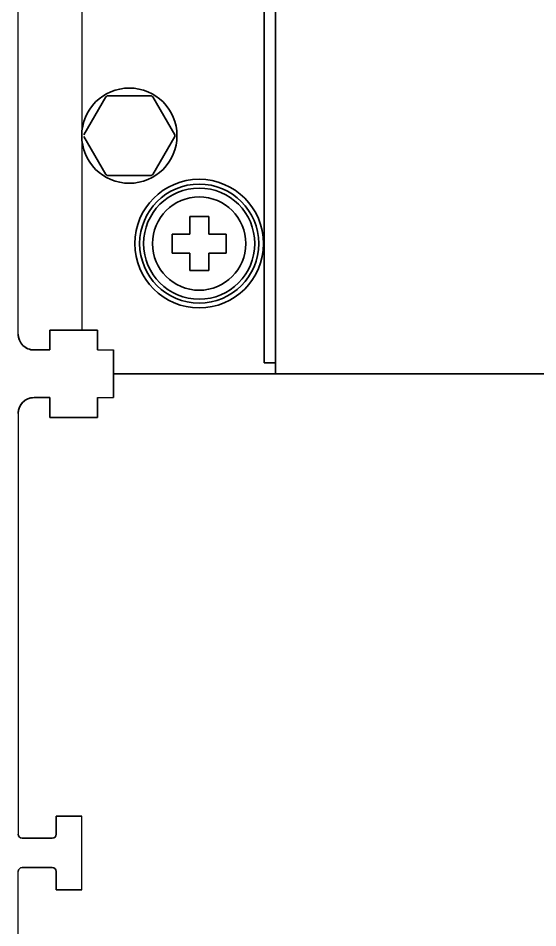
# Model space of a CAD drawing. Header units: millimetres. Extents: x 0 to 840, y -1485 to 297.
# Drawn here: x 85.78 to 89.05, y -710.88 to -705.15 of the extents above; entities that cross this region are included whole.
import ezdxf

# ---------------------------------------------------------------- set-up
doc = ezdxf.new("R2010")
doc.units = ezdxf.units.MM

# ---------------------------------------------------------------- blocks, each defined once
blk = doc.blocks.new('XT2_3P ABB')
for p, q in [((-4.25, 13), (-1.5992, 13)), ((4.225, 12.6), (-4.225, 12.6)), ((-4.35, 12.5), (-4.35, 12.4)), ((-4.5, 12.4), (-4.5, 0.6))]:
    blk.add_line(p, q)
at = {"lineweight": 35, "ltscale": 0.025}
for p, q in [((-4.35, 12.8), (-4.35, 12.9)), ((-4.35, 12.8), (-4.25, 12.8)), ((-4.5, 12.4), (-4.4, 12.4)), ((-4.43, 11.45), (-4.33, 11.45)), ((-4.5, 11.38), (-4.4, 11.38))]:
    blk.add_line(p, q, dxfattribs=at)
at = {"lineweight": 35, "ltscale": 0.03125}
for p, q in [((-4.225, 12.8), (-4.35, 12.8)), ((-4.35, 12.5), (-4.225, 12.5))]:
    blk.add_line(p, q, dxfattribs=at)
at = {"lineweight": 35, "ltscale": 0.00625}
blk.add_line((-4.225, 12.8), (-4.25, 12.8), dxfattribs=at)
at = {"lineweight": 35, "ltscale": 0.075}
blk.add_line((-4.225, 12.5), (-4.225, 12.8), dxfattribs=at)
at = {"lineweight": 35, "ltscale": 0.069455}
for p, q in [((-3.2453, 12.4471), (-3.0047, 12.586)), ((-2.9953, 12.586), (-2.7547, 12.4471)), ((-3.25, 12.1611), (-3.25, 12.4389)), ((-2.75, 12.4389), (-2.75, 12.1611)), ((-3.0047, 12.014), (-3.2453, 12.1529)), ((-2.7547, 12.1529), (-2.9953, 12.014))]:
    blk.add_line(p, q, dxfattribs=at)
at = {"lineweight": 35, "ltscale": 0.0125}
for p, q in [((-4.4, 12.4), (-4.35, 12.4)), ((-4.25, 11.38), (-4.2, 11.38))]:
    blk.add_line(p, q, dxfattribs=at)
at = {"lineweight": 35, "ltscale": 0.03}
for p, q in [((-3.74, 12.03), (-3.62, 12.03)), ((-3.85, 11.8), (-3.85, 11.92)), ((-3.51, 11.92), (-3.51, 11.8)), ((-3.62, 11.69), (-3.74, 11.69))]:
    blk.add_line(p, q, dxfattribs=at)
at = {"lineweight": 35, "ltscale": 0.015043}
for p, q in [((-3.74, 11.9698), (-3.74, 12.03)), ((-3.62, 11.69), (-3.62, 11.7502))]:
    blk.add_line(p, q, dxfattribs=at)
at = {"lineweight": 35, "ltscale": 0.0275}
for p, q in [((-3.62, 12.03), (-3.62, 11.92)), ((-3.85, 11.92), (-3.74, 11.92)), ((-3.62, 11.92), (-3.51, 11.92)), ((-3.74, 11.8), (-3.85, 11.8)), ((-3.74, 11.69), (-3.74, 11.8)), ((-3.62, 11.8), (-3.51, 11.8))]:
    blk.add_line(p, q, dxfattribs=at)
at = {"lineweight": 35, "ltscale": 0.012457}
for p, q in [((-3.74, 11.9698), (-3.74, 11.92)), ((-3.62, 11.7502), (-3.62, 11.8))]:
    blk.add_line(p, q, dxfattribs=at)
at = {"lineweight": 35, "ltscale": 0.0175}
blk.add_line((-4.43, 11.38), (-4.43, 11.45), dxfattribs=at)
at = {"lineweight": 35}
for p, q in [((4.33, 11.45), (-4.33, 11.45)), ((3.95, 11.38), (-3.95, 11.38))]:
    blk.add_line(p, q, dxfattribs=at)
at = {"lineweight": 35, "ltscale": 0.0375}
blk.add_line((-4.25, 11.38), (-4.4, 11.38), dxfattribs=at)
at = {"lineweight": 35, "ltscale": 0.000452}
blk.add_line((-4.1982, 11.38), (-4.2, 11.38), dxfattribs=at)
at = {"lineweight": 35, "ltscale": 0.062048}
blk.add_line((-3.95, 11.38), (-4.1982, 11.38), dxfattribs=at)
at = {"lineweight": 35}
for centre, radius in [((-3, 12.3), 0.3), ((-3.68, 11.86), 0.405), ((-3.68, 11.86), 0.375), ((-3.68, 11.86), 0.35), ((-3.68, 11.86), 0.2939)]:
    blk.add_circle(centre, radius, dxfattribs=at)
for centre, radius, start, end in [((-4.25, 12.9), 0.1, 90, 180), ((-4.25, 12.9), 0.1, 90, 180.00001), ((-3, 12.3), 0.286, 149.05831, 150.94169), ((-3, 12.3), 0.286, 29.05831, 30.94169), ((-3, 12.3), 0.286, 209.05831, 210.94169), ((-3, 12.3), 0.286, 329.05831, 330.94169), ((-3, 12.3), 0.286, 269.05831, 270.94169)]:
    blk.add_arc(centre, radius, start, end, dxfattribs=at)
blk = doc.blocks.new('XT2_3INT ABB')
at = {"layer": 'Defpoints', "color": 3}
for p, q in [((-1.365, 13), (1.365, 13)), ((4.25, 13), (1.5992, 13)), ((1.25, 12.6), (1.7142, 12.6)), ((4.35, 12.5), (4.35, 12.4))]:
    blk.add_line(p, q, dxfattribs=at)
at = {"layer": 'Defpoints', "color": 3, "lineweight": 35, "ltscale": 0.0475}
for p, q in [((1.39, 12.975), (1.39, 12.785)), ((1.5742, 12.975), (1.5742, 12.785))]:
    blk.add_line(p, q, dxfattribs=at)
at = {"layer": 'Defpoints', "color": 3, "lineweight": 35, "ltscale": 0.025}
for p, q in [((4.35, 12.8), (4.35, 12.9)), ((4.35, 12.8), (4.25, 12.8)), ((4.4, 12.4), (4.5, 12.4))]:
    blk.add_line(p, q, dxfattribs=at)
at = {"layer": 'Defpoints', "color": 3, "lineweight": 35, "ltscale": 0.075}
blk.add_line((4.225, 12.5), (4.225, 12.8), dxfattribs=at)
at = {"layer": 'Defpoints', "color": 3, "lineweight": 35, "ltscale": 0.03125}
for p, q in [((4.225, 12.8), (4.35, 12.8)), ((4.225, 12.5), (4.35, 12.5))]:
    blk.add_line(p, q, dxfattribs=at)
at = {"layer": 'Defpoints', "color": 3, "lineweight": 35, "ltscale": 0.00625}
blk.add_line((4.225, 12.8), (4.25, 12.8), dxfattribs=at)
at = {"layer": 'Defpoints', "color": 3, "lineweight": 35, "ltscale": 0.02875}
for p, q in [((1.365, 12.76), (1.25, 12.76)), ((1.365, 12.76), (1.25, 12.76)), ((1.5992, 12.76), (1.7142, 12.76)), ((1.5992, 12.76), (1.7142, 12.76))]:
    blk.add_line(p, q, dxfattribs=at)
at = {"layer": 'Defpoints', "color": 3, "lineweight": 35, "ltscale": 0.04}
for p, q in [((1.25, 12.76), (1.25, 12.6)), ((1.7142, 12.76), (1.7142, 12.6))]:
    blk.add_line(p, q, dxfattribs=at)
at = {"layer": 'Defpoints', "color": 3, "lineweight": 35, "ltscale": 0.0125}
blk.add_line((4.4, 12.4), (4.35, 12.4), dxfattribs=at)
at = {"layer": 'Defpoints', "color": 3, "lineweight": 35}
blk.add_line((4.5, 0.6), (4.5, 12.4), dxfattribs=at)
blk.add_line((4.5, 0.6), (4.5, 12.4), dxfattribs=at)
for centre, radius, start, end in [((1.365, 12.975), 0.025, 0, 90), ((1.5992, 12.975), 0.025, 90, 180), ((4.25, 12.9), 0.1, 0, 90), ((4.25, 12.9), 0.1, 359.99999, 90), ((1.365, 12.785), 0.025, 270, 0), ((1.365, 12.785), 0.025, 270, 0), ((1.5992, 12.785), 0.025, 180, 270), ((1.5992, 12.785), 0.025, 180, 270)]:
    blk.add_arc(centre, radius, start, end, dxfattribs=at)

msp = doc.modelspace()

# ---------------------------------------------------------------- block references
at = {"rotation": 90}
for name, p in [('XT2_3P ABB', (98.7781, -702.8901)), ('XT2_3INT ABB', (98.7781, -711.8901))]:
    msp.add_blockref(name, p, dxfattribs=at)

doc.saveas('drawing.dxf')
